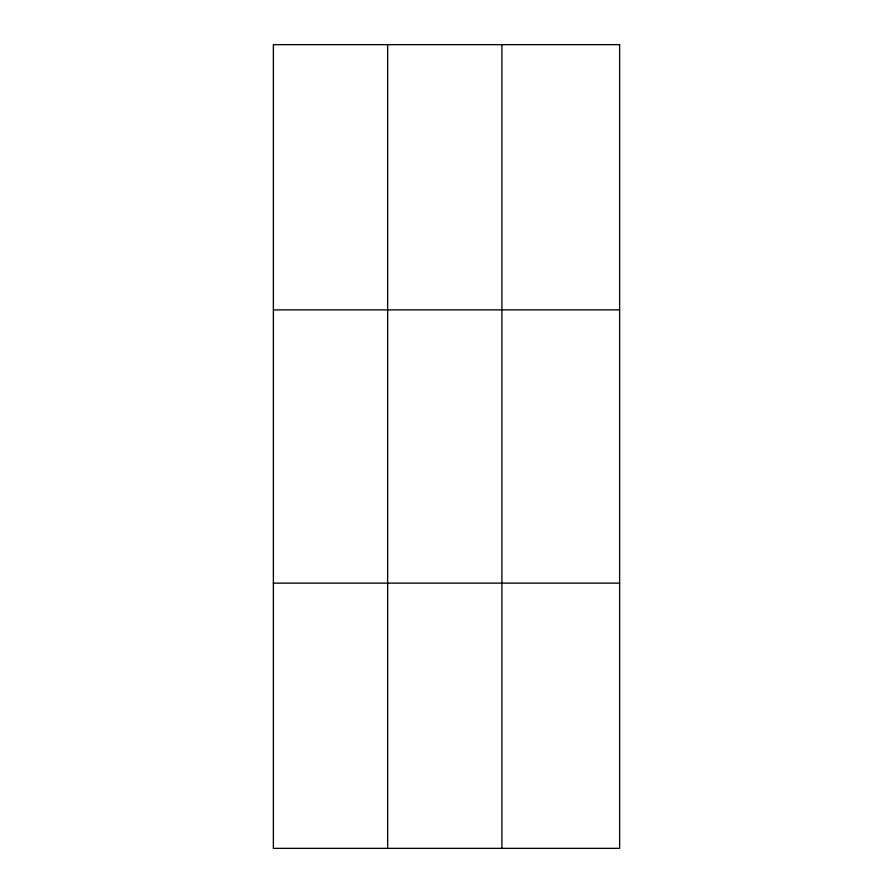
<?xml version="1.0" encoding="UTF-8"?>
<svg xmlns="http://www.w3.org/2000/svg" width="893" height="893" viewBox="0 0 893 893"><rect width="100%" height="100%" fill="white"/><g stroke="black" fill="none" stroke-linecap="round" stroke-linejoin="round"><path stroke-width="1.34" d="M387.64 44.65L387.64 848.35M501.899 44.65L501.899 848.35M273.37 309.871L619.63 309.871M273.37 583.129L619.63 583.129M619.63 44.65L619.63 848.35L273.37 848.35L273.37 44.65L619.63 44.65"/></g></svg>
